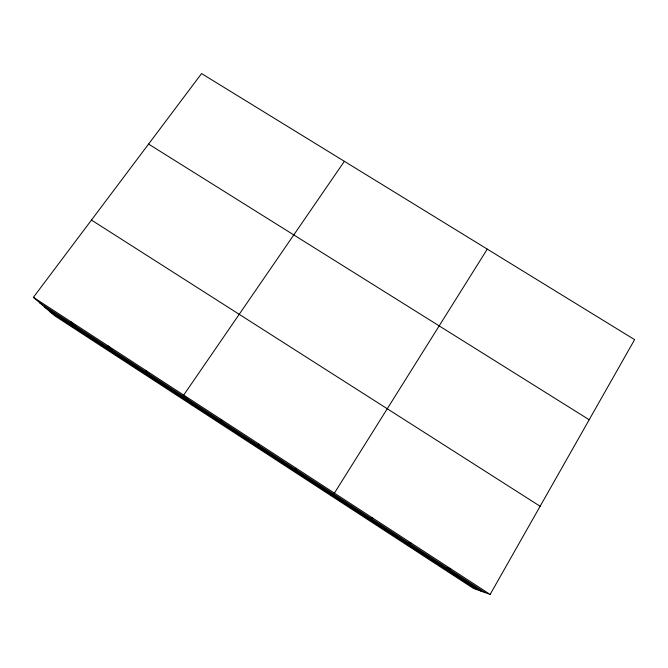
<?xml version="1.0" encoding="UTF-8"?>
<svg xmlns="http://www.w3.org/2000/svg" width="668" height="668" viewBox="0 0 668 668"><rect width="100%" height="100%" fill="white"/><g stroke="black" fill="none" stroke-linecap="round" stroke-linejoin="round"><path stroke-width="1" d="M296.2 469.662L296.275 468.318M490.137 594.428L634.6 339.645L201.561 73.572L33.4 297.327L54.584 315.714L473.345 588.333L490.137 594.428L33.4 297.327M487.273 249.122L334.409 493.126L330.952 495.631M344.371 161.322L183.692 395.089L192.76 405.668M370.882 518.259L372.861 518.143M408.674 542.85L411.63 543.36M446.775 567.641L450.725 568.785M148.58 144.071L589.184 419.738M91.458 220.064L540.128 506.269M39.629 302.738L485.185 592.625M44.764 307.196L481.11 591.147M49.849 311.605L477.086 589.685M70.516 321.467L75.876 326.318M107.932 345.807L112.408 350.09M145.657 370.348L149.24 374.047M220.916 419.304L222.686 421.834M258.441 443.711L259.293 445.656"/></g></svg>
